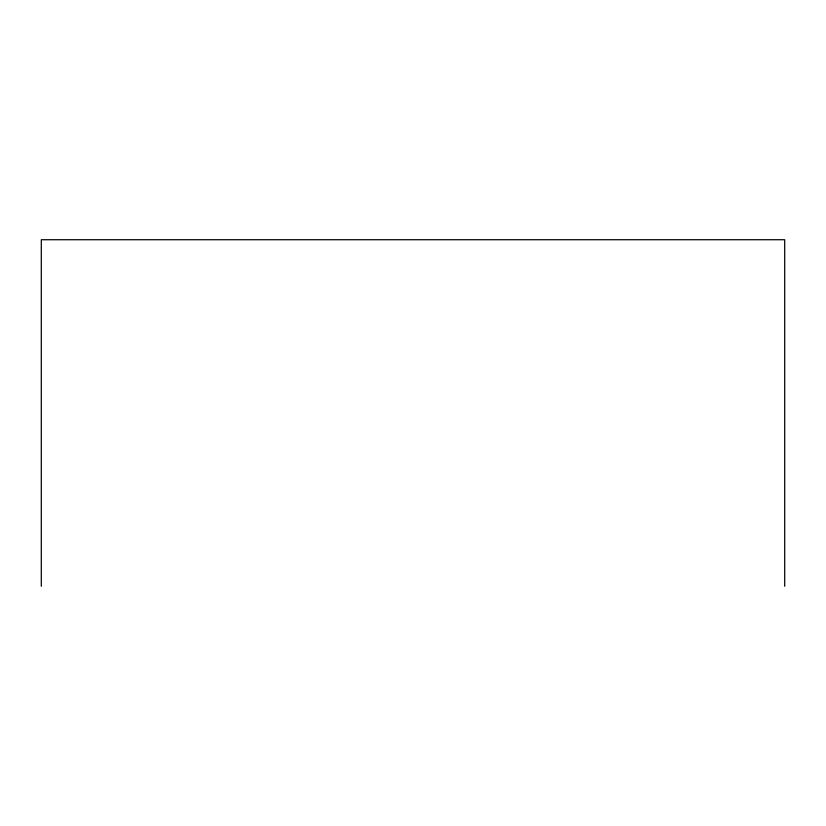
<?xml version="1.0" encoding="UTF-8"?>
<svg xmlns="http://www.w3.org/2000/svg" width="826" height="826" viewBox="0 0 826 826"><rect width="100%" height="100%" fill="white"/><g stroke="black" fill="none" stroke-linecap="round" stroke-linejoin="round"><path stroke-width="1.24" d="M784.7 586.274L784.7 239.726L41.3 239.726L41.3 586.274"/></g></svg>
